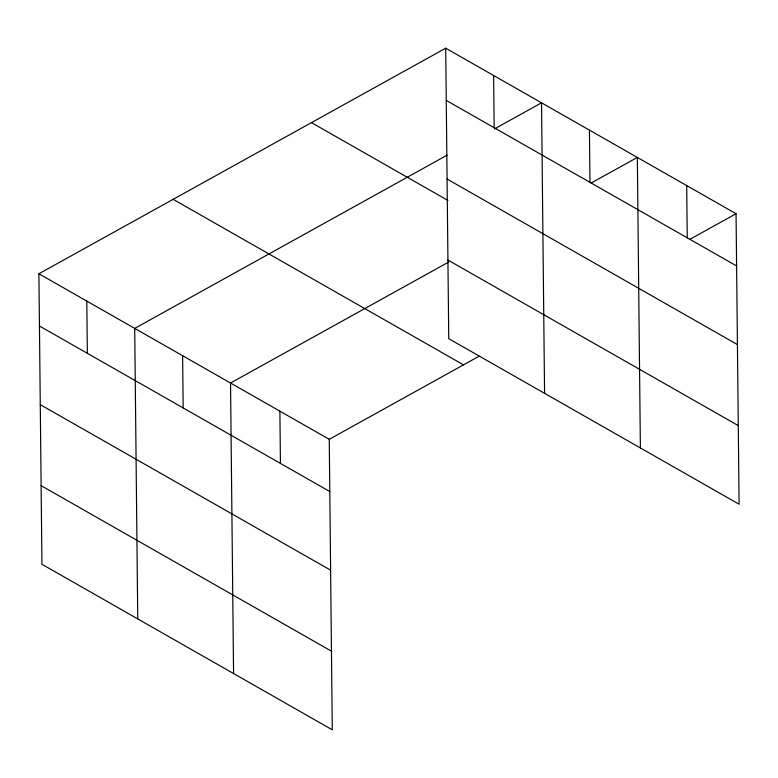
<?xml version="1.0" encoding="UTF-8"?>
<svg xmlns="http://www.w3.org/2000/svg" width="778" height="778" viewBox="0 0 778 778"><rect width="100%" height="100%" fill="white"/><g stroke="black" fill="none" stroke-linecap="round" stroke-linejoin="round"><path stroke-width="1.17" d="M38.9 273.768L329.25 439.307L332.284 729.813L41.944 564.283L38.9 273.768L445.716 48.187L736.056 213.717L739.1 504.232L448.75 338.693L445.716 48.187M447.136 155.153L134.711 328.394L137.755 618.909M494.331 128.983L541.527 102.813L544.571 393.318M448.605 262.098L230.531 383.019L233.575 673.534M591.192 183.024L637.338 157.438L640.382 447.943M329.25 439.307L479.209 356.149M689.911 239.313L736.056 213.717M446.261 100.42L736.601 265.95M447.078 179.047L737.427 344.586M311.463 122.632L447.895 200.413M447.934 260.066L738.273 425.595M173.144 199.324L463.494 364.863M39.445 326.001L329.794 491.54M40.271 404.638L330.621 570.167M41.117 485.647L331.467 651.186M686.702 185.582L687.246 237.815M589.432 130.13L589.977 182.363M493.622 75.495L494.166 127.728M279.886 411.163L280.43 463.396M182.626 355.711L183.17 407.944M86.805 301.086L87.35 353.319"/></g></svg>
